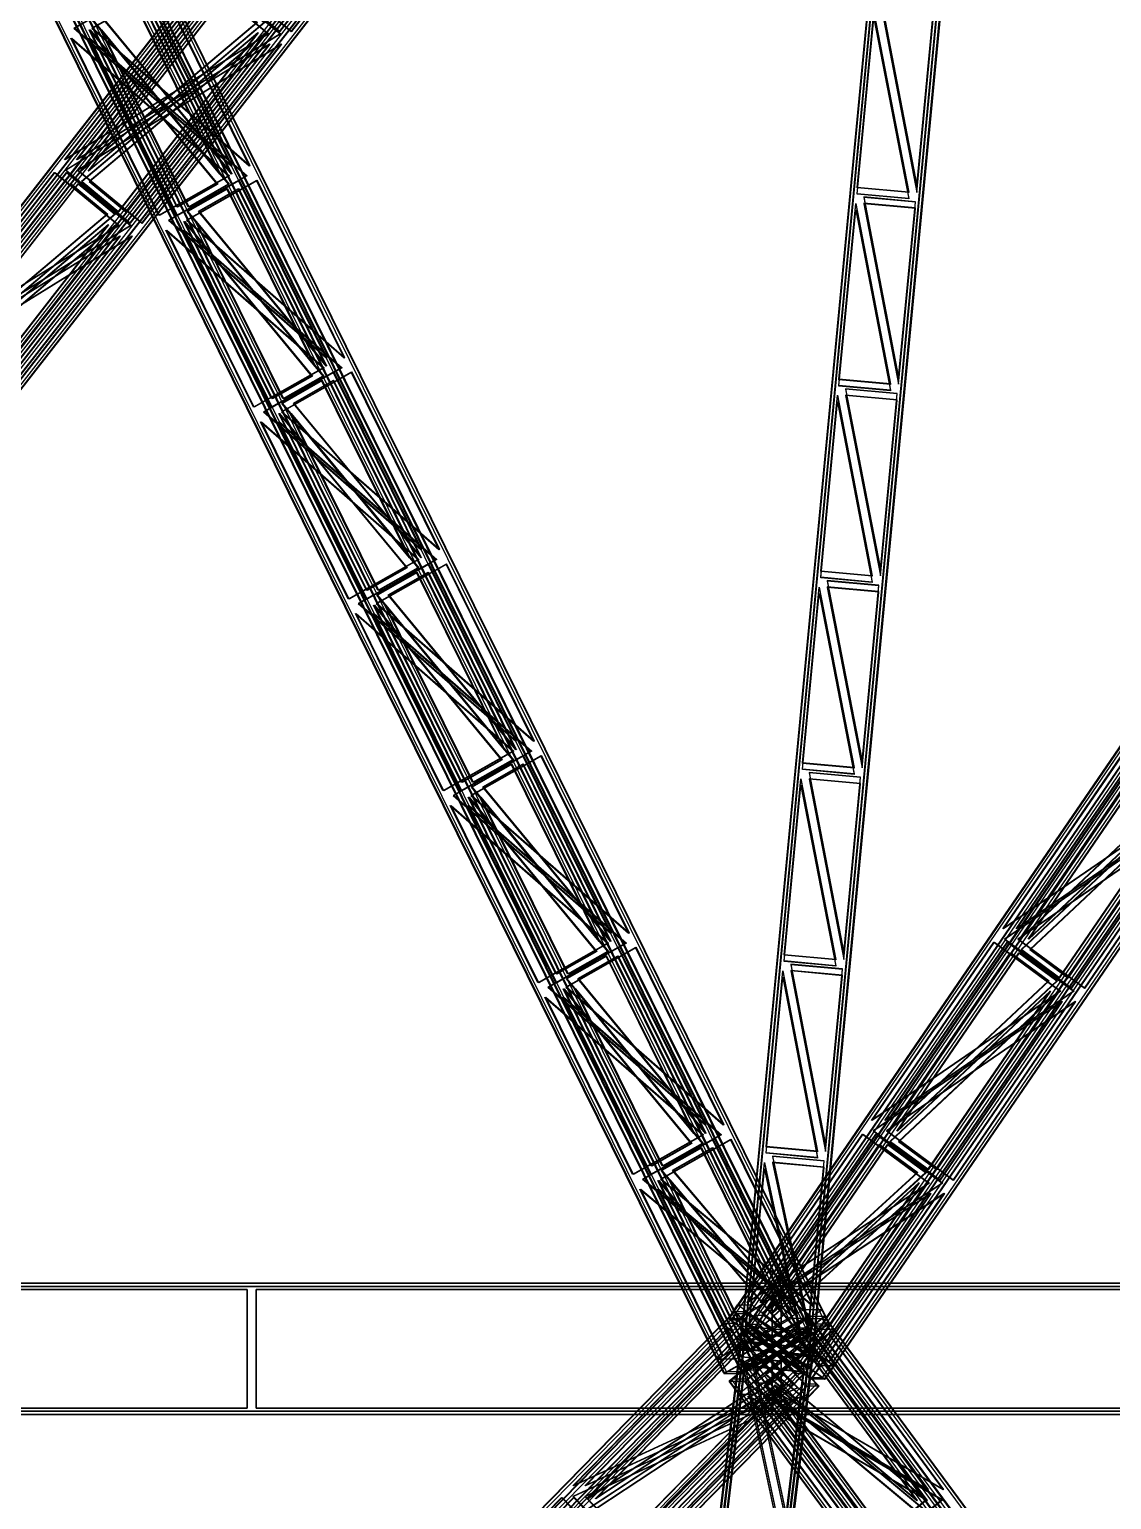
# Model space of a CAD drawing. Header units: millimetres. Extents: x -48000 to 1060615, y -2000 to 333000.
# Drawn here: x -14127 to -7546, y 65083 to 74025 of the extents above; entities that cross this region are included whole.
import ezdxf

# ---------------------------------------------------------------- set-up
doc = ezdxf.new("R2010")
doc.units = ezdxf.units.MM
doc.layers.add('D-STR-STRC', color=7, linetype='Continuous', lineweight=25)

msp = doc.modelspace()

# ---------------------------------------------------------------- linework, layer by layer
at = {"layer": 'D-STR-STRC'}
for points in [[(-19443.53, 66200.26), (-8530.4, 80200.26)], [(-19428.38, 66187.75), (-8515.25, 80187.75)], [(-19367.67, 66200.26), (-8454.54, 80200.26)], [(-19352.52, 66187.75), (-8439.39, 80187.75)], [(-19347.15, 66131.42), (-8434.02, 80131.42)], [(-19331.99, 66118.91), (-8418.86, 80118.91)], [(-19297.36, 66131.42), (-8384.23, 80131.42)], [(-19282.21, 66118.91), (-8369.08, 80118.91)], [(-9391.62, 66140.39), (-16310.05, 80140.39)], [(-9375.12, 66149.75), (-16293.56, 80149.75)], [(-9276.66, 66140.39), (-16195.1, 80140.39)], [(-9260.17, 66149.75), (-16178.6, 80149.75)], [(-9875.76, 66185.31), (-294.2, 80185.31)], [(-9860.05, 66173.73), (-278.49, 80173.73)], [(-9790.07, 66185.31), (-208.51, 80185.31)], [(-9774.63, 66121.61), (-193.07, 80121.61)], [(-9774.36, 66173.73), (-192.8, 80173.73)], [(-9718.4, 66121.61), (-136.83, 80121.61)], [(-9462.58, 66088.91), (-16381.02, 80088.91)], [(-9446.09, 66098.27), (-16364.52, 80098.27)], [(-9387.14, 66088.91), (-16305.58, 80088.91)], [(-9370.65, 66098.27), (-16289.08, 80098.27)], [(-9800.61, 66040.66), (-8469.05, 80040.66)], [(-9800.61, 66040.66), (-8469.05, 80040.66)], [(-9780.7, 66038.83), (-8449.13, 80038.83)], [(-9780.7, 66038.83), (-8449.13, 80038.83)], [(-9758.92, 66110.03), (-177.36, 80110.03)], [(-9702.69, 66110.03), (-121.12, 80110.03)], [(-9800.61, 65999.55), (-8469.05, 79999.55)], [(-9800.61, 65999.55), (-8469.05, 79999.55)], [(-9780.7, 65997.72), (-8449.13, 79997.72)], [(-9780.7, 65997.72), (-8449.13, 79997.72)], [(-9382.43, 66002.28), (-8050.87, 80002.28)], [(-9382.43, 66002.28), (-8050.87, 80002.28)], [(-9382.43, 65961.17), (-8050.87, 79961.17)], [(-9382.43, 65961.17), (-8050.87, 79961.17)], [(-9362.52, 66000.45), (-8030.95, 80000.45)], [(-9362.52, 66000.45), (-8030.95, 80000.45)], [(-9362.52, 65959.34), (-8030.95, 79959.34)], [(-9362.52, 65959.34), (-8030.95, 79959.34)], [(-19044.06, 65881.09), (-8130.92, 79881.09)], [(-19028.9, 65868.58), (-8115.77, 79868.58)], [(-18994.27, 65881.09), (-8081.14, 79881.09)], [(-18979.12, 65868.58), (-8065.98, 79868.58)], [(-9886.47, 65859.61), (-16804.9, 79859.61)], [(-9792.48, 65901.73), (-16710.92, 79901.73)], [(-9775.99, 65911.09), (-16694.42, 79911.09)], [(-9771.51, 65859.61), (-16689.95, 79859.61)], [(-9717.04, 65901.73), (-16635.48, 79901.73)], [(-9700.55, 65911.09), (-16618.98, 79911.09)], [(-9460.44, 65889.97), (121.12, 79889.97)], [(-9444.73, 65878.39), (136.83, 79878.39)], [(-9404.21, 65889.97), (177.36, 79889.97)], [(-9388.5, 65878.39), (193.07, 79878.39)], [(-18973.74, 65812.25), (-8060.61, 79812.25)], [(-18958.59, 65799.74), (-8045.46, 79799.74)], [(-18897.88, 65812.25), (-7984.75, 79812.25)], [(-18882.73, 65799.74), (-7969.6, 79799.74)], [(-9902.96, 65850.25), (-16821.4, 79850.25)], [(-9788.01, 65850.25), (-16706.44, 79850.25)], [(-9388.77, 65826.27), (192.8, 79826.27)], [(-9373.06, 65814.69), (208.51, 79814.69)], [(-9303.08, 65826.27), (278.49, 79826.27)], [(-9287.37, 65814.69), (294.2, 79814.69)], [(-19163.13, 66400), (19163.13, 66400)], [(19163.13, 66400), (-19163.13, 66400)], [(-19163.13, 66380), (19163.13, 66380)], [(19163.13, 66380), (-19163.13, 66380)], [(-9875.76, 66185.31), (-9819.97, 66266.84)], [(-9790.07, 66185.31), (-9734.28, 66266.84)], [(-22559.71, 53227.16), (-9838.72, 66227.16)], [(-22546.04, 53212.96), (-9825.04, 66212.96)], [(-22483.04, 53227.16), (-9762.05, 66227.16)], [(-22469.37, 53212.96), (-9748.37, 66212.96)], [(-9907.64, 66156.73), (-9838.72, 66227.16)], [(-9830.97, 66156.73), (-9762.05, 66227.16)], [(-9774.63, 66121.61), (-9718.84, 66203.14)], [(-9718.4, 66121.61), (-9662.6, 66203.14)], [(-9446.09, 66098.27), (-9489.76, 66186.65)], [(-9375.12, 66149.75), (-9418.79, 66238.12)], [(-9370.65, 66098.27), (-9414.32, 66186.65)], [(175.45, 53183.86), (-9406.11, 66183.86)], [(190.47, 53196.12), (-9391.09, 66196.12)], [(-9332.85, 66117.1), (-9391.09, 66196.12)], [(275.09, 53183.86), (-9306.48, 66183.86)], [(-9260.17, 66149.75), (-9303.84, 66238.12)], [(290.11, 53196.12), (-9291.46, 66196.12)], [(-9233.22, 66117.1), (-9291.46, 66196.12)], [(-22471.32, 53149.08), (-9750.32, 66149.08)], [(-22457.64, 53134.88), (-9736.65, 66134.88)], [(-22421, 53149.08), (-9700.01, 66149.08)], [(-22407.33, 53134.88), (-9686.33, 66134.88)], [(-9819.24, 66078.64), (-9750.32, 66149.08)], [(-9800.61, 66040.66), (-9791.31, 66138.47)], [(-9800.61, 66040.66), (-9791.31, 66138.47)], [(-9800.61, 65999.55), (-9791.31, 66097.36)], [(-9800.61, 65999.55), (-9791.31, 66097.36)], [(-9768.93, 66078.64), (-9700.01, 66149.08)], [(109.98, 53116.44), (-9471.59, 66116.44)], [(125, 53128.7), (-9456.57, 66128.7)], [(-9398.33, 66049.68), (-9456.57, 66128.7)], [(175.37, 53116.44), (-9406.2, 66116.44)], [(190.38, 53128.7), (-9391.18, 66128.7)], [(-9332.94, 66049.68), (-9391.18, 66128.7)], [(-9362.52, 66000.45), (-9353.22, 66098.26)], [(-9362.52, 66000.45), (-9353.22, 66098.26)], [(-11369.78, 53050.75), (-9800.07, 66050.75)], [(-11369.78, 53050.75), (-9800.07, 66050.75)], [(-11369.78, 52999.11), (-9800.07, 65999.11)], [(-11369.78, 52999.11), (-9800.07, 65999.11)], [(-11349.92, 53048.49), (-9780.2, 66048.49)], [(-11349.92, 53048.49), (-9780.2, 66048.49)], [(-11349.92, 52996.84), (-9780.2, 65996.84)], [(-11349.92, 52996.84), (-9780.2, 65996.84)], [(-10952.64, 53003.16), (-9382.93, 66003.16)], [(-10952.64, 53003.16), (-9382.93, 66003.16)], [(-10932.78, 53000.89), (-9363.07, 66000.89)], [(-10932.78, 53000.89), (-9363.07, 66000.89)], [(-9811.72, 65954.21), (-9800.07, 66050.75)], [(-9811.72, 65954.21), (-9800.07, 66050.75)], [(-9811.72, 65902.56), (-9800.07, 65999.11)], [(-9811.72, 65902.56), (-9800.07, 65999.11)], [(-9374.72, 65904.35), (-9363.07, 66000.89)], [(-9374.72, 65904.35), (-9363.07, 66000.89)], [(-9362.52, 65959.34), (-9353.22, 66057.15)], [(-9362.52, 65959.34), (-9353.22, 66057.15)], [(-10952.64, 52951.51), (-9382.93, 65951.51)], [(-10952.64, 52951.51), (-9382.93, 65951.51)], [(-10932.78, 52949.25), (-9363.07, 65949.25)], [(-10932.78, 52949.25), (-9363.07, 65949.25)], [(-9902.96, 65850.25), (-9946.64, 65938.63)], [(-9792.48, 65901.73), (-9836.16, 65990.1)], [(-9788.01, 65850.25), (-9831.68, 65938.63)], [(-9717.04, 65901.73), (-9760.72, 65990.1)], [(-9444.73, 65878.39), (-9388.94, 65959.91)], [(-9388.5, 65878.39), (-9332.7, 65959.91)], [(-9374.72, 65852.71), (-9363.07, 65949.25)], [(-9374.72, 65852.71), (-9363.07, 65949.25)], [(-22197.8, 52865.12), (-9476.8, 65865.12)], [(-22184.12, 52850.92), (-9463.12, 65850.92)], [(-22147.48, 52865.12), (-9426.48, 65865.12)], [(-22133.8, 52850.92), (-9412.81, 65850.92)], [(-275.09, 52816.14), (-9856.66, 65816.14)], [(-190.38, 52871.3), (-9771.95, 65871.3)], [(-9713.71, 65792.28), (-9771.95, 65871.3)], [(-175.45, 52816.14), (-9757.02, 65816.14)], [(-175.37, 52883.56), (-9756.93, 65883.56)], [(-125, 52871.3), (-9706.56, 65871.3)], [(-9648.32, 65792.28), (-9706.56, 65871.3)], [(-109.98, 52883.56), (-9691.54, 65883.56)], [(-9532.05, 65780.49), (-9463.12, 65850.92)], [(-9481.73, 65780.49), (-9412.81, 65850.92)], [(-9373.06, 65814.69), (-9317.26, 65896.21)], [(-9287.37, 65814.69), (-9231.57, 65896.21)], [(-22135.76, 52787.04), (-9414.76, 65787.04)], [(-22122.08, 52772.84), (-9401.08, 65772.84)], [(-22059.08, 52787.04), (-9338.09, 65787.04)], [(-22045.41, 52772.84), (-9324.41, 65772.84)], [(-290.11, 52803.88), (-9871.67, 65803.88)], [(-9813.43, 65724.86), (-9871.67, 65803.88)], [(-190.47, 52803.88), (-9772.04, 65803.88)], [(-9713.8, 65724.86), (-9772.04, 65803.88)], [(-9470, 65702.41), (-9401.08, 65772.84)], [(-9393.33, 65702.41), (-9324.41, 65772.84)], [(-19163.13, 65620), (19163.13, 65620)], [(19163.13, 65620), (-19163.13, 65620)], [(-19163.13, 65600), (19163.13, 65600)], [(19163.13, 65600), (-19163.13, 65600)]]:
    msp.add_lwpolyline(points, dxfattribs=at)
for points in [[(-19443.53, 66200.26), (-18958.59, 65799.74), (-8045.46, 79799.74), (-8530.4, 80200.26)], [(-19439.74, 66200.26), (-18954.8, 65799.74), (-8041.67, 79799.74), (-8526.61, 80200.26)], [(-19371.46, 66200.26), (-18886.52, 65799.74), (-7973.39, 79799.74), (-8458.33, 80200.26)], [(-19367.67, 66200.26), (-18882.73, 65799.74), (-7969.6, 79799.74), (-8454.54, 80200.26)], [(-19347.15, 66131.42), (-19028.9, 65868.58), (-8115.77, 79868.58), (-8434.02, 80131.42)], [(-19343.35, 66131.42), (-19025.11, 65868.58), (-8111.98, 79868.58), (-8430.22, 80131.42)], [(-19301.15, 66131.42), (-18982.91, 65868.58), (-8069.78, 79868.58), (-8388.02, 80131.42)], [(-19297.36, 66131.42), (-18979.12, 65868.58), (-8065.98, 79868.58), (-8384.23, 80131.42)], [(-9375.12, 66149.75), (-9902.96, 65850.25), (-16821.4, 79850.25), (-16293.56, 80149.75)], [(-9369.37, 66149.75), (-9897.22, 65850.25), (-16815.65, 79850.25), (-16287.81, 80149.75)], [(-9265.91, 66149.75), (-9793.76, 65850.25), (-16712.19, 79850.25), (-16184.35, 80149.75)], [(-9260.17, 66149.75), (-9788.01, 65850.25), (-16706.44, 79850.25), (-16178.6, 80149.75)], [(-9875.76, 66185.31), (-9373.06, 65814.69), (208.51, 79814.69), (-294.2, 80185.31)], [(-9871.48, 66185.31), (-9368.78, 65814.69), (212.79, 79814.69), (-289.91, 80185.31)], [(-9794.36, 66185.31), (-9291.65, 65814.69), (289.91, 79814.69), (-212.79, 80185.31)], [(-9790.07, 66185.31), (-9287.37, 65814.69), (294.2, 79814.69), (-208.51, 80185.31)], [(-9774.63, 66121.61), (-9444.73, 65878.39), (136.83, 79878.39), (-193.07, 80121.61)], [(-9770.35, 66121.61), (-9440.45, 65878.39), (141.12, 79878.39), (-188.78, 80121.61)], [(-9722.68, 66121.61), (-9392.78, 65878.39), (188.78, 79878.39), (-141.12, 80121.61)], [(-9718.4, 66121.61), (-9388.5, 65878.39), (193.07, 79878.39), (-136.83, 80121.61)], [(-9446.09, 66098.27), (-9792.48, 65901.73), (-16710.92, 79901.73), (-16364.52, 80098.27)], [(-9440.34, 66098.27), (-9786.74, 65901.73), (-16705.17, 79901.73), (-16358.77, 80098.27)], [(-9376.39, 66098.27), (-9722.79, 65901.73), (-16641.23, 79901.73), (-16294.83, 80098.27)], [(-9370.65, 66098.27), (-9717.04, 65901.73), (-16635.48, 79901.73), (-16289.08, 80098.27)], [(-9362.52, 66000.45), (-9800.61, 66040.66), (-8469.05, 80040.66), (-8030.95, 80000.45)], [(-9362.52, 66000.45), (-9800.61, 66040.66), (-8469.05, 80040.66), (-8030.95, 80000.45)], [(-9362.52, 65997.46), (-9800.61, 66037.67), (-8469.05, 80037.67), (-8030.95, 79997.46)], [(-9362.52, 65997.46), (-9800.61, 66037.67), (-8469.05, 80037.67), (-8030.95, 79997.46)], [(-9362.52, 65962.33), (-9800.61, 66002.54), (-8469.05, 80002.54), (-8030.95, 79962.33)], [(-9362.52, 65962.33), (-9800.61, 66002.54), (-8469.05, 80002.54), (-8030.95, 79962.33)], [(-9362.52, 65959.34), (-9800.61, 65999.55), (-8469.05, 79999.55), (-8030.95, 79959.34)], [(-9362.52, 65959.34), (-9800.61, 65999.55), (-8469.05, 79999.55), (-8030.95, 79959.34)], [(-12996.42, 74335.19), (-12606.19, 74012.88), (-11757.56, 75101.55)], [(-12992.62, 74335.19), (-12602.39, 74012.88), (-11753.76, 75101.55)], [(-12924.35, 74335.19), (-12534.12, 74012.88), (-11685.49, 75101.55)], [(-12920.55, 74335.19), (-12530.32, 74012.88), (-11681.69, 75101.55)], [(-13912.58, 73231.78), (-13063.95, 74320.45), (-12673.72, 73998.15)], [(-13908.79, 73231.78), (-13060.16, 74320.45), (-12669.93, 73998.15)], [(-13840.51, 73231.78), (-12991.88, 74320.45), (-12601.65, 73998.15)], [(-13836.72, 73231.78), (-12988.09, 74320.45), (-12597.86, 73998.15)], [(-12898.99, 73195.1), (-13431.86, 74273.39), (-13856.6, 74032.39)], [(-12893.24, 73195.1), (-13426.11, 74273.39), (-13850.86, 74032.39)], [(-13816.19, 73162.94), (-12967.56, 74251.61), (-12744.03, 74066.99)], [(-13812.4, 73162.94), (-12963.77, 74251.61), (-12740.24, 74066.99)], [(-13770.2, 73162.94), (-12921.57, 74251.61), (-12698.04, 74066.99)], [(-13766.41, 73162.94), (-12917.78, 74251.61), (-12694.25, 74066.99)], [(-12789.78, 73195.1), (-13322.65, 74273.39), (-13747.4, 74032.39)], [(-12969.96, 73143.63), (-13502.82, 74221.92), (-13746.12, 74083.87)], [(-12784.04, 73195.1), (-13316.9, 74273.39), (-13741.65, 74032.39)], [(-12964.21, 73143.63), (-13497.07, 74221.92), (-13740.38, 74083.87)], [(-12900.26, 73143.63), (-13433.13, 74221.92), (-13676.43, 74083.87)], [(-12894.52, 73143.63), (-13427.38, 74221.92), (-13670.68, 74083.87)], [(-8778.81, 73035.12), (-9092.44, 73063.91), (-8990.78, 74132.76)], [(-8778.81, 73035.12), (-9092.44, 73063.91), (-8990.78, 74132.76)], [(-8778.81, 73032.13), (-9092.44, 73060.92), (-8990.78, 74129.77)], [(-8778.81, 73032.13), (-9092.44, 73060.92), (-8990.78, 74129.77)], [(-8729.82, 73075.02), (-8628.16, 74143.87), (-8941.79, 74172.66)], [(-8729.82, 73075.02), (-8628.16, 74143.87), (-8941.79, 74172.66)], [(-8729.82, 73072.03), (-8628.16, 74140.88), (-8941.79, 74169.67)], [(-8729.82, 73072.03), (-8628.16, 74140.88), (-8941.79, 74169.67)], [(-8729.82, 73036.9), (-8628.16, 74105.75), (-8941.79, 74134.54)], [(-8729.82, 73036.9), (-8628.16, 74105.75), (-8941.79, 74134.54)], [(-8729.82, 73033.91), (-8628.16, 74102.76), (-8941.79, 74131.55)], [(-8729.82, 73033.91), (-8628.16, 74102.76), (-8941.79, 74131.55)], [(-8778.81, 72996.99), (-9092.44, 73025.78), (-8990.78, 74094.64)], [(-8778.81, 72996.99), (-9092.44, 73025.78), (-8990.78, 74094.64)], [(-8778.81, 72994), (-9092.44, 73022.79), (-8990.78, 74091.65)], [(-8778.81, 72994), (-9092.44, 73022.79), (-8990.78, 74091.65)], [(-12916.45, 73134.27), (-13341.2, 72893.27), (-13874.07, 73971.57)], [(-12910.71, 73134.27), (-13335.45, 72893.27), (-13868.32, 73971.57)], [(-13809.45, 73099.68), (-13585.93, 72915.06), (-12737.3, 74003.73)], [(-13805.66, 73099.68), (-13582.13, 72915.06), (-12733.5, 74003.73)], [(-12807.25, 73134.27), (-13231.99, 72893.27), (-13764.86, 73971.57)], [(-12987.42, 73082.8), (-13230.72, 72944.75), (-13763.58, 74023.04)], [(-13763.46, 73099.68), (-13539.93, 72915.06), (-12691.3, 74003.73)], [(-13759.67, 73099.68), (-13536.14, 72915.06), (-12687.51, 74003.73)], [(-12801.5, 73134.27), (-13226.25, 72893.27), (-13759.11, 73971.57)], [(-12981.67, 73082.8), (-13224.97, 72944.75), (-13757.84, 74023.04)], [(-12917.73, 73082.8), (-13161.03, 72944.75), (-13693.89, 74023.04)], [(-12911.98, 73082.8), (-13155.28, 72944.75), (-13688.14, 74023.04)], [(-13905.84, 73168.52), (-13515.61, 72846.22), (-12666.99, 73934.89)], [(-13902.05, 73168.52), (-13511.82, 72846.22), (-12663.19, 73934.89)], [(-13833.77, 73168.52), (-13443.54, 72846.22), (-12594.92, 73934.89)], [(-13829.98, 73168.52), (-13439.75, 72846.22), (-12591.12, 73934.89)], [(-14822.01, 72065.11), (-13973.38, 73153.78), (-13583.15, 72831.48)], [(-14818.22, 72065.11), (-13969.59, 73153.78), (-13579.36, 72831.48)], [(-14749.94, 72065.11), (-13901.31, 73153.78), (-13511.08, 72831.48)], [(-14746.15, 72065.11), (-13897.52, 73153.78), (-13507.29, 72831.48)], [(-14725.62, 71996.27), (-13876.99, 73084.94), (-13653.46, 72900.32)], [(-14721.83, 71996.27), (-13873.2, 73084.94), (-13649.67, 72900.32)], [(-14679.63, 71996.27), (-13831, 73084.94), (-13607.47, 72900.32)], [(-14675.83, 71996.27), (-13827.21, 73084.94), (-13603.68, 72900.32)], [(-12322.46, 72028.43), (-12855.32, 73106.73), (-13280.07, 72865.73)], [(-12316.71, 72028.43), (-12849.57, 73106.73), (-13274.32, 72865.73)], [(-12213.25, 72028.43), (-12746.11, 73106.73), (-13170.86, 72865.73)], [(-12393.42, 71976.96), (-12926.28, 73055.25), (-13169.59, 72917.2)], [(-12207.5, 72028.43), (-12740.36, 73106.73), (-13165.11, 72865.73)], [(-12387.67, 71976.96), (-12920.54, 73055.25), (-13163.84, 72917.2)], [(-12323.73, 71976.96), (-12856.59, 73055.25), (-13099.9, 72917.2)], [(-12317.98, 71976.96), (-12850.84, 73055.25), (-13094.15, 72917.2)], [(-8889.77, 71868.45), (-9203.41, 71897.24), (-9101.75, 72966.09)], [(-8889.77, 71868.45), (-9203.41, 71897.24), (-9101.75, 72966.09)], [(-8840.78, 71908.35), (-8739.12, 72977.21), (-9052.76, 73006)], [(-8840.78, 71908.35), (-8739.12, 72977.21), (-9052.76, 73006)], [(-8840.78, 71905.36), (-8739.12, 72974.22), (-9052.76, 73003.01)], [(-8840.78, 71905.36), (-8739.12, 72974.22), (-9052.76, 73003.01)], [(-8840.78, 71870.23), (-8739.12, 72939.08), (-9052.76, 72967.87)], [(-8840.78, 71870.23), (-8739.12, 72939.08), (-9052.76, 72967.87)], [(-8889.77, 71865.46), (-9203.41, 71894.25), (-9101.75, 72963.1)], [(-8889.77, 71865.46), (-9203.41, 71894.25), (-9101.75, 72963.1)], [(-8889.77, 71830.33), (-9203.41, 71859.12), (-9101.75, 72927.97)], [(-8889.77, 71830.33), (-9203.41, 71859.12), (-9101.75, 72927.97)], [(-8889.77, 71827.34), (-9203.41, 71856.13), (-9101.75, 72924.98)], [(-8889.77, 71827.34), (-9203.41, 71856.13), (-9101.75, 72924.98)], [(-8840.78, 71867.24), (-8739.12, 72936.09), (-9052.76, 72964.88)], [(-8840.78, 71867.24), (-8739.12, 72936.09), (-9052.76, 72964.88)], [(-14718.88, 71933.01), (-14495.35, 71748.39), (-13646.72, 72837.06)], [(-14715.09, 71933.01), (-14491.56, 71748.39), (-13642.93, 72837.06)], [(-14672.89, 71933.01), (-14449.36, 71748.39), (-13600.73, 72837.06)], [(-14669.1, 71933.01), (-14445.57, 71748.39), (-13596.94, 72837.06)], [(-12339.92, 71967.61), (-12764.67, 71726.61), (-13297.53, 72804.9)], [(-12334.17, 71967.61), (-12758.92, 71726.61), (-13291.78, 72804.9)], [(-12230.71, 71967.61), (-12655.46, 71726.61), (-13188.32, 72804.9)], [(-12410.88, 71916.13), (-12654.18, 71778.08), (-13187.05, 72856.37)], [(-12224.96, 71967.61), (-12649.71, 71726.61), (-13182.57, 72804.9)], [(-12405.13, 71916.13), (-12648.44, 71778.08), (-13181.3, 72856.37)], [(-12341.19, 71916.13), (-12584.49, 71778.08), (-13117.36, 72856.37)], [(-12335.44, 71916.13), (-12578.74, 71778.08), (-13111.61, 72856.37)], [(-14815.27, 72001.85), (-14425.04, 71679.55), (-13576.41, 72768.22)], [(-14811.48, 72001.85), (-14421.25, 71679.55), (-13572.62, 72768.22)], [(-14743.2, 72001.85), (-14352.97, 71679.55), (-13504.34, 72768.22)], [(-14739.41, 72001.85), (-14349.18, 71679.55), (-13500.55, 72768.22)], [(-11745.92, 70861.77), (-12278.78, 71940.06), (-12703.53, 71699.06)], [(-11740.17, 70861.77), (-12273.04, 71940.06), (-12697.78, 71699.06)], [(-11636.71, 70861.77), (-12169.58, 71940.06), (-12594.32, 71699.06)], [(-11630.96, 70861.77), (-12163.83, 71940.06), (-12588.58, 71699.06)], [(-11816.88, 70810.29), (-12349.75, 71888.58), (-12593.05, 71750.53)], [(-11811.14, 70810.29), (-12344, 71888.58), (-12587.3, 71750.53)], [(-11747.19, 70810.29), (-12280.06, 71888.58), (-12523.36, 71750.53)], [(-11741.44, 70810.29), (-12274.31, 71888.58), (-12517.61, 71750.53)], [(-8951.75, 70741.69), (-8850.09, 71810.54), (-9163.72, 71839.33)], [(-8951.75, 70741.69), (-8850.09, 71810.54), (-9163.72, 71839.33)], [(-8951.75, 70738.7), (-8850.09, 71807.55), (-9163.72, 71836.34)], [(-8951.75, 70738.7), (-8850.09, 71807.55), (-9163.72, 71836.34)], [(-9000.74, 70701.78), (-9314.37, 70730.57), (-9212.71, 71799.43)], [(-9000.74, 70701.78), (-9314.37, 70730.57), (-9212.71, 71799.43)], [(-9000.74, 70698.79), (-9314.37, 70727.58), (-9212.71, 71796.44)], [(-9000.74, 70698.79), (-9314.37, 70727.58), (-9212.71, 71796.44)], [(-9000.74, 70663.66), (-9314.37, 70692.45), (-9212.71, 71761.3)], [(-9000.74, 70663.66), (-9314.37, 70692.45), (-9212.71, 71761.3)], [(-9000.74, 70660.67), (-9314.37, 70689.46), (-9212.71, 71758.31)], [(-9000.74, 70660.67), (-9314.37, 70689.46), (-9212.71, 71758.31)], [(-8951.75, 70703.56), (-8850.09, 71772.42), (-9163.72, 71801.21)], [(-8951.75, 70703.56), (-8850.09, 71772.42), (-9163.72, 71801.21)], [(-8951.75, 70700.57), (-8850.09, 71769.43), (-9163.72, 71798.22)], [(-8951.75, 70700.57), (-8850.09, 71769.43), (-9163.72, 71798.22)], [(-11763.38, 70800.94), (-12188.13, 70559.94), (-12720.99, 71638.23)], [(-11757.63, 70800.94), (-12182.38, 70559.94), (-12715.25, 71638.23)], [(-11654.17, 70800.94), (-12078.92, 70559.94), (-12611.79, 71638.23)], [(-11834.35, 70749.47), (-12077.65, 70611.42), (-12610.51, 71689.71)], [(-11648.43, 70800.94), (-12073.17, 70559.94), (-12606.04, 71638.23)], [(-11828.6, 70749.47), (-12071.9, 70611.42), (-12604.76, 71689.71)], [(-11764.65, 70749.47), (-12007.96, 70611.42), (-12540.82, 71689.71)], [(-11758.91, 70749.47), (-12002.21, 70611.42), (-12535.07, 71689.71)], [(-11169.38, 69695.1), (-11702.25, 70773.39), (-12127, 70532.39)], [(-11163.64, 69695.1), (-11696.5, 70773.39), (-12121.25, 70532.39)], [(-11060.18, 69695.1), (-11593.04, 70773.39), (-12017.79, 70532.39)], [(-11054.43, 69695.1), (-11587.29, 70773.39), (-12012.04, 70532.39)], [(-11240.35, 69643.63), (-11773.21, 70721.92), (-12016.51, 70583.87)], [(-11234.6, 69643.63), (-11767.46, 70721.92), (-12010.77, 70583.87)], [(-11170.66, 69643.63), (-11703.52, 70721.92), (-11946.82, 70583.87)], [(-11164.91, 69643.63), (-11697.77, 70721.92), (-11941.07, 70583.87)], [(-9062.71, 69575.02), (-8961.05, 70643.87), (-9274.68, 70672.66)], [(-9062.71, 69575.02), (-8961.05, 70643.87), (-9274.68, 70672.66)], [(-9062.71, 69572.03), (-8961.05, 70640.88), (-9274.68, 70669.67)], [(-9062.71, 69572.03), (-8961.05, 70640.88), (-9274.68, 70669.67)], [(-9111.7, 69535.12), (-9425.34, 69563.91), (-9323.67, 70632.76)], [(-9111.7, 69535.12), (-9425.34, 69563.91), (-9323.67, 70632.76)], [(-9111.7, 69532.13), (-9425.34, 69560.92), (-9323.67, 70629.77)], [(-9111.7, 69532.13), (-9425.34, 69560.92), (-9323.67, 70629.77)], [(-9111.7, 69496.99), (-9425.34, 69525.78), (-9323.67, 70594.64)], [(-9111.7, 69496.99), (-9425.34, 69525.78), (-9323.67, 70594.64)], [(-9111.7, 69494), (-9425.34, 69522.79), (-9323.67, 70591.65)], [(-9111.7, 69494), (-9425.34, 69522.79), (-9323.67, 70591.65)], [(-9062.71, 69536.9), (-8961.05, 70605.75), (-9274.68, 70634.54)], [(-9062.71, 69536.9), (-8961.05, 70605.75), (-9274.68, 70634.54)], [(-9062.71, 69533.91), (-8961.05, 70602.76), (-9274.68, 70631.55)], [(-9062.71, 69533.91), (-8961.05, 70602.76), (-9274.68, 70631.55)], [(-11186.84, 69634.27), (-11611.59, 69393.27), (-12144.46, 70471.57)], [(-11181.1, 69634.27), (-11605.85, 69393.27), (-12138.71, 70471.57)], [(-11077.64, 69634.27), (-11502.39, 69393.27), (-12035.25, 70471.57)], [(-11257.81, 69582.8), (-11501.11, 69444.75), (-12033.98, 70523.04)], [(-11071.89, 69634.27), (-11496.64, 69393.27), (-12029.5, 70471.57)], [(-11252.06, 69582.8), (-11495.36, 69444.75), (-12028.23, 70523.04)], [(-11188.12, 69582.8), (-11431.42, 69444.75), (-11964.28, 70523.04)], [(-11182.37, 69582.8), (-11425.67, 69444.75), (-11958.54, 70523.04)], [(-10592.85, 68528.43), (-11125.71, 69606.73), (-11550.46, 69365.73)], [(-10587.1, 68528.43), (-11119.96, 69606.73), (-11544.71, 69365.73)], [(-10483.64, 68528.43), (-11016.5, 69606.73), (-11441.25, 69365.73)], [(-10477.89, 68528.43), (-11010.75, 69606.73), (-11435.5, 69365.73)], [(-8206.97, 68554.59), (-7464.3, 69639.73), (-7059.78, 69341.49)], [(-8202.68, 68554.59), (-7460.01, 69639.73), (-7055.49, 69341.49)], [(-8125.56, 68554.59), (-7382.89, 69639.73), (-6978.37, 69341.49)], [(-8121.27, 68554.59), (-7378.6, 69639.73), (-6974.08, 69341.49)], [(-8105.84, 68490.89), (-7363.17, 69576.03), (-7131.45, 69405.19)], [(-8101.55, 68490.89), (-7358.88, 69576.03), (-7127.17, 69405.19)], [(-8053.88, 68490.89), (-7311.22, 69576.03), (-7079.5, 69405.19)], [(-8049.6, 68490.89), (-7306.93, 69576.03), (-7075.22, 69405.19)], [(-10663.81, 68476.96), (-11196.68, 69555.25), (-11439.98, 69417.2)], [(-10658.06, 68476.96), (-11190.93, 69555.25), (-11434.23, 69417.2)], [(-10594.12, 68476.96), (-11126.98, 69555.25), (-11370.29, 69417.2)], [(-10588.37, 68476.96), (-11121.24, 69555.25), (-11364.54, 69417.2)], [(-9173.67, 68408.35), (-9072.01, 69477.21), (-9385.65, 69506)], [(-9173.67, 68408.35), (-9072.01, 69477.21), (-9385.65, 69506)], [(-9173.67, 68405.36), (-9072.01, 69474.22), (-9385.65, 69503.01)], [(-9173.67, 68405.36), (-9072.01, 69474.22), (-9385.65, 69503.01)], [(-9222.66, 68368.45), (-9536.3, 68397.24), (-9434.64, 69466.09)], [(-9222.66, 68368.45), (-9536.3, 68397.24), (-9434.64, 69466.09)], [(-9222.66, 68365.46), (-9536.3, 68394.25), (-9434.64, 69463.1)], [(-9222.66, 68365.46), (-9536.3, 68394.25), (-9434.64, 69463.1)], [(-9222.66, 68330.33), (-9536.3, 68359.12), (-9434.64, 69427.97)], [(-9222.66, 68330.33), (-9536.3, 68359.12), (-9434.64, 69427.97)], [(-9222.66, 68327.34), (-9536.3, 68356.13), (-9434.64, 69424.98)], [(-9222.66, 68327.34), (-9536.3, 68356.13), (-9434.64, 69424.98)], [(-9173.67, 68370.23), (-9072.01, 69439.08), (-9385.65, 69467.87)], [(-9173.67, 68370.23), (-9072.01, 69439.08), (-9385.65, 69467.87)], [(-9173.67, 68367.24), (-9072.01, 69436.09), (-9385.65, 69464.88)], [(-9173.67, 68367.24), (-9072.01, 69436.09), (-9385.65, 69464.88)], [(-10610.31, 68467.61), (-11035.06, 68226.61), (-11567.92, 69304.9)], [(-10604.56, 68467.61), (-11029.31, 68226.61), (-11562.17, 69304.9)], [(-10501.1, 68467.61), (-10925.85, 68226.61), (-11458.71, 69304.9)], [(-10681.27, 68416.13), (-10924.58, 68278.08), (-11457.44, 69356.37)], [(-10495.35, 68467.61), (-10920.1, 68226.61), (-11452.96, 69304.9)], [(-10675.53, 68416.13), (-10918.83, 68278.08), (-11451.69, 69356.37)], [(-10611.58, 68416.13), (-10854.88, 68278.08), (-11387.75, 69356.37)], [(-10605.83, 68416.13), (-10849.14, 68278.08), (-11382, 69356.37)], [(-8095.6, 68428.14), (-7863.88, 68257.3), (-7121.21, 69342.45)], [(-8091.31, 68428.14), (-7859.6, 68257.3), (-7116.93, 69342.45)], [(-8043.65, 68428.14), (-7811.93, 68257.3), (-7069.26, 69342.45)], [(-8039.36, 68428.14), (-7807.65, 68257.3), (-7064.98, 69342.45)], [(-8196.73, 68491.84), (-7792.21, 68193.6), (-7049.54, 69278.74)], [(-8192.44, 68491.84), (-7787.92, 68193.6), (-7045.25, 69278.74)], [(-8115.32, 68491.84), (-7710.8, 68193.6), (-6968.13, 69278.74)], [(-8111.03, 68491.84), (-7706.51, 68193.6), (-6963.85, 69278.74)], [(-10016.31, 67361.77), (-10549.17, 68440.06), (-10973.92, 68199.06)], [(-10010.56, 67361.77), (-10543.43, 68440.06), (-10968.18, 68199.06)], [(-9907.1, 67361.77), (-10439.97, 68440.06), (-10864.72, 68199.06)], [(-9901.36, 67361.77), (-10434.22, 68440.06), (-10858.97, 68199.06)], [(-9005.43, 67387.92), (-8262.76, 68473.06), (-7858.24, 68174.82)], [(-9001.15, 67387.92), (-8258.48, 68473.06), (-7853.96, 68174.82)], [(-8924.02, 67387.92), (-8181.35, 68473.06), (-7776.83, 68174.82)], [(-8919.74, 67387.92), (-8177.07, 68473.06), (-7772.55, 68174.82)], [(-8904.3, 67324.22), (-8161.63, 68409.36), (-7929.92, 68238.53)], [(-8900.01, 67324.22), (-8157.35, 68409.36), (-7925.63, 68238.53)], [(-8852.35, 67324.22), (-8109.68, 68409.36), (-7877.96, 68238.53)], [(-8848.06, 67324.22), (-8105.39, 68409.36), (-7873.68, 68238.53)], [(-10087.28, 67310.29), (-10620.14, 68388.58), (-10863.44, 68250.53)], [(-10081.53, 67310.29), (-10614.39, 68388.58), (-10857.69, 68250.53)], [(-10017.58, 67310.29), (-10550.45, 68388.58), (-10793.75, 68250.53)], [(-10011.84, 67310.29), (-10544.7, 68388.58), (-10788, 68250.53)], [(-9284.64, 67241.69), (-9182.98, 68310.54), (-9496.61, 68339.33)], [(-9284.64, 67241.69), (-9182.98, 68310.54), (-9496.61, 68339.33)], [(-9284.64, 67238.7), (-9182.98, 68307.55), (-9496.61, 68336.34)], [(-9284.64, 67238.7), (-9182.98, 68307.55), (-9496.61, 68336.34)], [(-9333.63, 67201.78), (-9647.26, 67230.57), (-9545.6, 68299.43)], [(-9333.63, 67201.78), (-9647.26, 67230.57), (-9545.6, 68299.43)], [(-9333.63, 67198.79), (-9647.26, 67227.58), (-9545.6, 68296.44)], [(-9333.63, 67198.79), (-9647.26, 67227.58), (-9545.6, 68296.44)], [(-9333.63, 67163.66), (-9647.26, 67192.45), (-9545.6, 68261.3)], [(-9333.63, 67163.66), (-9647.26, 67192.45), (-9545.6, 68261.3)], [(-9333.63, 67160.67), (-9647.26, 67189.46), (-9545.6, 68258.31)], [(-9333.63, 67160.67), (-9647.26, 67189.46), (-9545.6, 68258.31)], [(-9284.64, 67203.56), (-9182.98, 68272.42), (-9496.61, 68301.21)], [(-9284.64, 67203.56), (-9182.98, 68272.42), (-9496.61, 68301.21)], [(-9284.64, 67200.57), (-9182.98, 68269.43), (-9496.61, 68298.22)], [(-9284.64, 67200.57), (-9182.98, 68269.43), (-9496.61, 68298.22)], [(-10033.77, 67300.94), (-10458.52, 67059.94), (-10991.38, 68138.23)], [(-10028.02, 67300.94), (-10452.77, 67059.94), (-10985.64, 68138.23)], [(-9924.56, 67300.94), (-10349.31, 67059.94), (-10882.18, 68138.23)], [(-10104.74, 67249.47), (-10348.04, 67111.42), (-10880.9, 68189.71)], [(-9918.82, 67300.94), (-10343.56, 67059.94), (-10876.43, 68138.23)], [(-10098.99, 67249.47), (-10342.29, 67111.42), (-10875.16, 68189.71)], [(-10035.05, 67249.47), (-10278.35, 67111.42), (-10811.21, 68189.71)], [(-10029.3, 67249.47), (-10272.6, 67111.42), (-10805.46, 68189.71)], [(-8894.06, 67261.47), (-8662.35, 67090.64), (-7919.68, 68175.78)], [(-8889.78, 67261.47), (-8658.06, 67090.64), (-7915.39, 68175.78)], [(-8842.11, 67261.47), (-8610.39, 67090.64), (-7867.73, 68175.78)], [(-8837.82, 67261.47), (-8606.11, 67090.64), (-7863.44, 68175.78)], [(-8995.19, 67325.18), (-8590.67, 67026.94), (-7848, 68112.08)], [(-8990.91, 67325.18), (-8586.39, 67026.94), (-7843.72, 68112.08)], [(-8913.78, 67325.18), (-8509.26, 67026.94), (-7766.59, 68112.08)], [(-8909.5, 67325.18), (-8504.98, 67026.94), (-7762.31, 68112.08)], [(-9471.44, 66259.17), (-9972.64, 67273.39), (-10397.39, 67032.39)], [(-9465.69, 66259.17), (-9966.89, 67273.39), (-10391.64, 67032.39)], [(-9362.23, 66259.17), (-9863.43, 67273.39), (-10288.18, 67032.39)], [(-9356.48, 66259.17), (-9857.68, 67273.39), (-10282.43, 67032.39)], [(-9763.44, 66280.36), (-9061.23, 67306.4), (-8656.71, 67008.16)], [(-9759.16, 66280.36), (-9056.94, 67306.4), (-8652.42, 67008.16)], [(-9682.03, 66280.36), (-8979.82, 67306.4), (-8575.3, 67008.16)], [(-9677.75, 66280.36), (-8975.53, 67306.4), (-8571.01, 67008.16)], [(-9662.31, 66216.66), (-8960.09, 67242.7), (-8728.38, 67071.86)], [(-9658.03, 66216.66), (-8955.81, 67242.7), (-8724.09, 67071.86)], [(-9610.36, 66216.66), (-8908.14, 67242.7), (-8676.43, 67071.86)], [(-9606.07, 66216.66), (-8903.86, 67242.7), (-8672.14, 67071.86)], [(-9542.4, 66207.7), (-10043.6, 67221.92), (-10286.91, 67083.87)], [(-9536.65, 66207.7), (-10037.86, 67221.92), (-10281.16, 67083.87)], [(-9472.71, 66207.7), (-9973.91, 67221.92), (-10217.21, 67083.87)], [(-9466.96, 66207.7), (-9968.16, 67221.92), (-10211.47, 67083.87)], [(-9388.86, 66145.93), (-9293.94, 67143.87), (-9607.57, 67172.66)], [(-9388.86, 66145.93), (-9293.94, 67143.87), (-9607.57, 67172.66)], [(-9388.86, 66142.94), (-9293.94, 67140.88), (-9607.57, 67169.67)], [(-9388.86, 66142.94), (-9293.94, 67140.88), (-9607.57, 67169.67)], [(-9437.85, 66106.03), (-9751.48, 66134.82), (-9656.57, 67132.76)], [(-9437.85, 66106.03), (-9751.48, 66134.82), (-9656.57, 67132.76)], [(-9437.85, 66103.04), (-9751.48, 66131.83), (-9656.57, 67129.77)], [(-9437.85, 66103.04), (-9751.48, 66131.83), (-9656.57, 67129.77)], [(-9437.85, 66067.91), (-9751.48, 66096.7), (-9656.57, 67094.64)], [(-9437.85, 66067.91), (-9751.48, 66096.7), (-9656.57, 67094.64)], [(-9437.85, 66064.92), (-9751.48, 66093.71), (-9656.57, 67091.65)], [(-9437.85, 66064.92), (-9751.48, 66093.71), (-9656.57, 67091.65)], [(-9388.86, 66107.81), (-9293.94, 67105.75), (-9607.57, 67134.54)], [(-9388.86, 66107.81), (-9293.94, 67105.75), (-9607.57, 67134.54)], [(-9388.86, 66104.82), (-9293.94, 67102.76), (-9607.57, 67131.55)], [(-9388.86, 66104.82), (-9293.94, 67102.76), (-9607.57, 67131.55)], [(-9559.86, 66146.87), (-9803.17, 66008.82), (-10304.37, 67023.04)], [(-9554.12, 66146.87), (-9797.42, 66008.82), (-10298.62, 67023.04)], [(-9490.17, 66146.87), (-9733.47, 66008.82), (-10234.68, 67023.04)], [(-9484.42, 66146.87), (-9727.73, 66008.82), (-10228.93, 67023.04)], [(-9652.07, 66153.91), (-9420.36, 65983.08), (-8718.14, 67009.11)], [(-9647.79, 66153.91), (-9416.07, 65983.08), (-8713.86, 67009.11)], [(-9600.12, 66153.91), (-9368.41, 65983.08), (-8666.19, 67009.11)], [(-9595.84, 66153.91), (-9364.12, 65983.08), (-8661.9, 67009.11)], [(-9488.9, 66198.35), (-9913.65, 65957.35), (-10414.85, 66971.57)], [(-9483.15, 66198.35), (-9907.9, 65957.35), (-10409.1, 66971.57)], [(-9379.69, 66198.35), (-9804.44, 65957.35), (-10305.64, 66971.57)], [(-9373.94, 66198.35), (-9798.69, 65957.35), (-10299.89, 66971.57)], [(-9753.2, 66217.62), (-9348.68, 65919.38), (-8646.47, 66945.41)], [(-9748.92, 66217.62), (-9344.4, 65919.38), (-8642.18, 66945.41)], [(-9671.79, 66217.62), (-9267.27, 65919.38), (-8565.06, 66945.41)], [(-9667.51, 66217.62), (-9262.99, 65919.38), (-8560.77, 66945.41)], [(-19163.13, 66400), (-19163.13, 65600), (19163.13, 65600), (19163.13, 66400)], [(19163.13, 66400), (19163.13, 65600), (-19163.13, 65600), (-19163.13, 66400)], [(-15941.78, 66360), (-15941.78, 65640), (-12802.92, 65640), (-12802.92, 66360)], [(-12802.92, 66360), (-12802.92, 65640), (-15941.78, 65640), (-15941.78, 66360)], [(-12747.92, 66360), (-12747.92, 65640), (-9609.07, 65640), (-9609.07, 66360)], [(-9609.07, 66360), (-9609.07, 65640), (-12747.92, 65640), (-12747.92, 66360)], [(-9554.07, 66360), (-9554.07, 65640), (-6415.21, 65640), (-6415.21, 66360)], [(-6415.21, 66360), (-6415.21, 65640), (-9554.07, 65640), (-9554.07, 66360)], [(-9819.97, 66266.84), (-9734.28, 66266.84), (-9231.57, 65896.21), (-9317.26, 65896.21)], [(-22559.71, 53227.16), (-22122.08, 52772.84), (-9401.08, 65772.84), (-9838.72, 66227.16)], [(-22555.88, 53227.16), (-22118.25, 52772.84), (-9397.25, 65772.84), (-9834.89, 66227.16)], [(-22486.88, 53227.16), (-22049.24, 52772.84), (-9328.25, 65772.84), (-9765.88, 66227.16)], [(-22483.04, 53227.16), (-22045.41, 52772.84), (-9324.41, 65772.84), (-9762.05, 66227.16)], [(-9303.84, 66238.12), (-9418.79, 66238.12), (-9946.64, 65938.63), (-9831.68, 65938.63)], [(-9875.76, 66185.31), (-9790.07, 66185.31), (-9774.36, 66173.73), (-9860.05, 66173.73)], [(-9875.76, 66185.31), (-9790.07, 66185.31), (-9287.37, 65814.69), (-9373.06, 65814.69)], [(190.47, 53196.12), (-290.11, 52803.88), (-9871.67, 65803.88), (-9391.09, 66196.12)], [(-9291.46, 66196.12), (-9391.09, 66196.12), (-9871.67, 65803.88), (-9772.04, 65803.88)], [(195.45, 53196.12), (-285.13, 52803.88), (-9866.69, 65803.88), (-9386.11, 66196.12)], [(-9838.72, 66227.16), (-9762.05, 66227.16), (-9748.37, 66212.96), (-9825.04, 66212.96)], [(-9838.72, 66227.16), (-9762.05, 66227.16), (-9324.41, 65772.84), (-9401.08, 65772.84)], [(-9489.76, 66186.65), (-9414.32, 66186.65), (-9760.72, 65990.1), (-9836.16, 65990.1)], [(285.13, 53196.12), (-195.45, 52803.88), (-9777.02, 65803.88), (-9296.44, 66196.12)], [(290.11, 53196.12), (-190.47, 52803.88), (-9772.04, 65803.88), (-9291.46, 66196.12)], [(-9662.6, 66203.14), (-9718.84, 66203.14), (-9388.94, 65959.91), (-9332.7, 65959.91)], [(-9291.46, 66196.12), (-9391.09, 66196.12), (-9406.11, 66183.86), (-9306.48, 66183.86)], [(-22471.32, 53149.08), (-22184.12, 52850.92), (-9463.12, 65850.92), (-9750.32, 66149.08)], [(-22467.48, 53149.08), (-22180.29, 52850.92), (-9459.29, 65850.92), (-9746.49, 66149.08)], [(-22424.84, 53149.08), (-22137.64, 52850.92), (-9416.64, 65850.92), (-9703.84, 66149.08)], [(-22421, 53149.08), (-22133.8, 52850.92), (-9412.81, 65850.92), (-9700.01, 66149.08)], [(-10821.48, 65166.5), (-9880.29, 66128.34), (-9528.13, 65762.75)], [(-10817.65, 65166.5), (-9876.45, 66128.34), (-9524.29, 65762.75)], [(-10748.64, 65166.5), (-9807.45, 66128.34), (-9455.29, 65762.75)], [(-10744.81, 65166.5), (-9803.61, 66128.34), (-9451.46, 65762.75)], [(-9907.64, 66156.73), (-9830.97, 66156.73), (-9393.33, 65702.41), (-9470, 65702.41)], [(-9260.17, 66149.75), (-9375.12, 66149.75), (-9902.96, 65850.25), (-9788.01, 65850.25)], [(-9233.22, 66117.1), (-9332.85, 66117.1), (-9813.43, 65724.86), (-9713.8, 65724.86)], [(-9446.09, 66098.27), (-9370.65, 66098.27), (-9717.04, 65901.73), (-9792.48, 65901.73)], [(-9353.22, 66098.26), (-9353.22, 66057.15), (-9791.31, 66097.36), (-9791.31, 66138.47)], [(-9353.22, 66057.15), (-9353.22, 66098.26), (-9791.31, 66138.47), (-9791.31, 66097.36)], [(-9718.4, 66121.61), (-9774.63, 66121.61), (-9758.92, 66110.03), (-9702.69, 66110.03)], [(-9718.4, 66121.61), (-9774.63, 66121.61), (-9444.73, 65878.39), (-9388.5, 65878.39)], [(125, 53128.7), (-190.38, 52871.3), (-9771.95, 65871.3), (-9456.57, 66128.7)], [(-9456.57, 66128.7), (-9391.18, 66128.7), (-9706.56, 65871.3), (-9771.95, 65871.3)], [(129.98, 53128.7), (-185.4, 52871.3), (-9766.97, 65871.3), (-9451.59, 66128.7)], [(-9700.01, 66149.08), (-9750.32, 66149.08), (-9736.65, 66134.88), (-9686.33, 66134.88)], [(-9700.01, 66149.08), (-9750.32, 66149.08), (-9463.12, 65850.92), (-9412.81, 65850.92)], [(-8664.89, 65145.56), (-9362.89, 66092.58), (-9749.61, 65776.96)], [(-8659.91, 65145.56), (-9357.91, 66092.58), (-9744.62, 65776.96)], [(185.4, 53128.7), (-129.98, 52871.3), (-9711.54, 65871.3), (-9396.16, 66128.7)], [(190.38, 53128.7), (-125, 52871.3), (-9706.56, 65871.3), (-9391.18, 66128.7)], [(-8570.24, 65145.56), (-9268.23, 66092.58), (-9654.95, 65776.96)], [(-8565.25, 65145.56), (-9263.25, 66092.58), (-9649.97, 65776.96)], [(-9456.57, 66128.7), (-9391.18, 66128.7), (-9406.2, 66116.44), (-9471.59, 66116.44)], [(-9446.09, 66098.27), (-9370.65, 66098.27), (-9387.14, 66088.91), (-9462.58, 66088.91)], [(-9260.17, 66149.75), (-9375.12, 66149.75), (-9391.62, 66140.39), (-9276.66, 66140.39)], [(-10932.78, 53000.89), (-11369.78, 53050.75), (-9800.07, 66050.75), (-9363.07, 66000.89)], [(-10932.78, 53000.89), (-11369.78, 53050.75), (-9800.07, 66050.75), (-9363.07, 66000.89)], [(-10932.78, 52997.14), (-11369.78, 53047), (-9800.07, 66047), (-9363.07, 65997.14)], [(-10932.78, 52997.14), (-11369.78, 53047), (-9800.07, 66047), (-9363.07, 65997.14)], [(-10932.78, 52953), (-11369.78, 53002.86), (-9800.07, 66002.86), (-9363.07, 65953)], [(-10932.78, 52953), (-11369.78, 53002.86), (-9800.07, 66002.86), (-9363.07, 65953)], [(-10932.78, 52949.25), (-11369.78, 52999.11), (-9800.07, 65999.11), (-9363.07, 65949.25)], [(-10932.78, 52949.25), (-11369.78, 52999.11), (-9800.07, 65999.11), (-9363.07, 65949.25)], [(-10733.09, 65088.41), (-9791.89, 66050.25), (-9590.17, 65840.83)], [(-10729.25, 65088.41), (-9788.06, 66050.25), (-9586.33, 65840.83)], [(-10686.6, 65088.41), (-9745.41, 66050.25), (-9543.69, 65840.83)], [(-10682.77, 65088.41), (-9741.57, 66050.25), (-9539.85, 65840.83)], [(-9768.93, 66078.64), (-9819.24, 66078.64), (-9532.05, 65780.49), (-9481.73, 65780.49)], [(-9780.7, 66038.83), (-9780.7, 65997.72), (-9800.61, 65999.55), (-9800.61, 66040.66)], [(-9362.52, 66000.45), (-9362.52, 65959.34), (-9800.61, 65999.55), (-9800.61, 66040.66)], [(-9780.7, 65997.72), (-9780.7, 66038.83), (-9800.61, 66040.66), (-9800.61, 65999.55)], [(-9362.52, 65959.34), (-9362.52, 66000.45), (-9800.61, 66040.66), (-9800.61, 65999.55)], [(-9780.2, 66048.49), (-9780.2, 65996.84), (-9800.07, 65999.11), (-9800.07, 66050.75)], [(-9363.07, 66000.89), (-9363.07, 65949.25), (-9800.07, 65999.11), (-9800.07, 66050.75)], [(-9780.2, 65996.84), (-9780.2, 66048.49), (-9800.07, 66050.75), (-9800.07, 65999.11)], [(-9363.07, 65949.25), (-9363.07, 66000.89), (-9800.07, 66050.75), (-9800.07, 65999.11)], [(-9398.33, 66049.68), (-9332.94, 66049.68), (-9648.32, 65792.28), (-9713.71, 65792.28)], [(-8730.37, 65078.14), (-9428.36, 66025.17), (-9649.88, 65844.37)], [(-8725.38, 65078.14), (-9423.38, 66025.17), (-9644.9, 65844.37)], [(-8669.96, 65078.14), (-9367.96, 66025.17), (-9589.48, 65844.37)], [(-8664.98, 65078.14), (-9362.98, 66025.17), (-9584.5, 65844.37)], [(-9363.07, 66000.89), (-9363.07, 65949.25), (-9382.93, 65951.51), (-9382.93, 66003.16)], [(-9363.07, 65949.25), (-9363.07, 66000.89), (-9382.93, 66003.16), (-9382.93, 65951.51)], [(-9362.52, 66000.45), (-9362.52, 65959.34), (-9382.43, 65961.17), (-9382.43, 66002.28)], [(-9362.52, 65959.34), (-9362.52, 66000.45), (-9382.43, 66002.28), (-9382.43, 65961.17)], [(-9575.09, 64953.74), (-9887.94, 64989.43), (-9777.24, 65906.23)], [(-9575.09, 64953.74), (-9887.94, 64989.43), (-9777.24, 65906.23)], [(-9575.09, 64949.98), (-9887.94, 64985.68), (-9777.24, 65902.48)], [(-9575.09, 64949.98), (-9887.94, 64985.68), (-9777.24, 65902.48)], [(-9374.72, 65904.35), (-9374.72, 65852.71), (-9811.72, 65902.56), (-9811.72, 65954.21)], [(-9374.72, 65852.71), (-9374.72, 65904.35), (-9811.72, 65954.21), (-9811.72, 65902.56)], [(-9775.99, 65911.09), (-9700.55, 65911.09), (-9717.04, 65901.73), (-9792.48, 65901.73)], [(-9525.15, 64992.09), (-9414.45, 65908.88), (-9727.3, 65944.58)], [(-9525.15, 64992.09), (-9414.45, 65908.88), (-9727.3, 65944.58)], [(-9525.15, 64988.33), (-9414.45, 65905.13), (-9727.3, 65940.82)], [(-9525.15, 64988.33), (-9414.45, 65905.13), (-9727.3, 65940.82)], [(-9771.51, 65859.61), (-9886.47, 65859.61), (-9902.96, 65850.25), (-9788.01, 65850.25)], [(-9575.09, 64905.85), (-9887.94, 64941.55), (-9777.24, 65858.34)], [(-9575.09, 64905.85), (-9887.94, 64941.55), (-9777.24, 65858.34)], [(-9575.09, 64902.1), (-9887.94, 64937.79), (-9777.24, 65854.59)], [(-9575.09, 64902.1), (-9887.94, 64937.79), (-9777.24, 65854.59)], [(-9757.02, 65816.14), (-9856.66, 65816.14), (-9871.67, 65803.88), (-9772.04, 65803.88)], [(-9756.93, 65883.56), (-9691.54, 65883.56), (-9706.56, 65871.3), (-9771.95, 65871.3)], [(-9525.15, 64944.2), (-9414.45, 65860.99), (-9727.3, 65896.69)], [(-9525.15, 64944.2), (-9414.45, 65860.99), (-9727.3, 65896.69)], [(-9525.15, 64940.44), (-9414.45, 65857.24), (-9727.3, 65892.93)], [(-9525.15, 64940.44), (-9414.45, 65857.24), (-9727.3, 65892.93)], [(-9426.48, 65865.12), (-9476.8, 65865.12), (-9463.12, 65850.92), (-9412.81, 65850.92)], [(-9404.21, 65889.97), (-9460.44, 65889.97), (-9444.73, 65878.39), (-9388.5, 65878.39)], [(-9388.77, 65826.27), (-9303.08, 65826.27), (-9287.37, 65814.69), (-9373.06, 65814.69)], [(-10733.33, 65024.77), (-10531.61, 64815.36), (-9590.41, 65777.19)], [(-10729.5, 65024.77), (-10527.77, 64815.36), (-9586.58, 65777.19)], [(-10686.85, 65024.77), (-10485.12, 64815.36), (-9543.93, 65777.19)], [(-10683.01, 65024.77), (-10481.29, 64815.36), (-9540.1, 65777.19)], [(-8737.95, 65015.01), (-8959.47, 64834.21), (-9657.46, 65781.24)], [(-8732.97, 65015.01), (-8954.48, 64834.21), (-9652.48, 65781.24)], [(-8677.54, 65015.01), (-8899.06, 64834.21), (-9597.06, 65781.24)], [(-8672.56, 65015.01), (-8894.08, 64834.21), (-9592.08, 65781.24)], [(-9414.76, 65787.04), (-9338.09, 65787.04), (-9324.41, 65772.84), (-9401.08, 65772.84)], [(-10821.73, 65102.86), (-10469.57, 64737.27), (-9528.37, 65699.11)], [(-10817.89, 65102.86), (-10465.73, 64737.27), (-9524.54, 65699.11)], [(-10748.89, 65102.86), (-10396.73, 64737.27), (-9455.53, 65699.11)], [(-10745.05, 65102.86), (-10392.89, 64737.27), (-9451.7, 65699.11)], [(-8672.47, 65082.42), (-9059.19, 64766.79), (-9757.19, 65713.82)], [(-8667.49, 65082.42), (-9054.21, 64766.79), (-9752.21, 65713.82)], [(-8577.82, 65082.42), (-8964.53, 64766.79), (-9662.53, 65713.82)], [(-8572.84, 65082.42), (-8959.55, 64766.79), (-9657.55, 65713.82)], [(-11881.57, 64083.16), (-10890.4, 65096.06), (-10538.24, 64730.48)], [(-11877.73, 64083.16), (-10886.57, 65096.06), (-10534.41, 64730.48)], [(-11808.73, 64083.16), (-10817.56, 65096.06), (-10465.4, 64730.48)], [(-11804.89, 64083.16), (-10813.73, 65096.06), (-10461.57, 64730.48)]]:
    msp.add_lwpolyline(points, close=True, dxfattribs=at)

doc.saveas('drawing.dxf')
